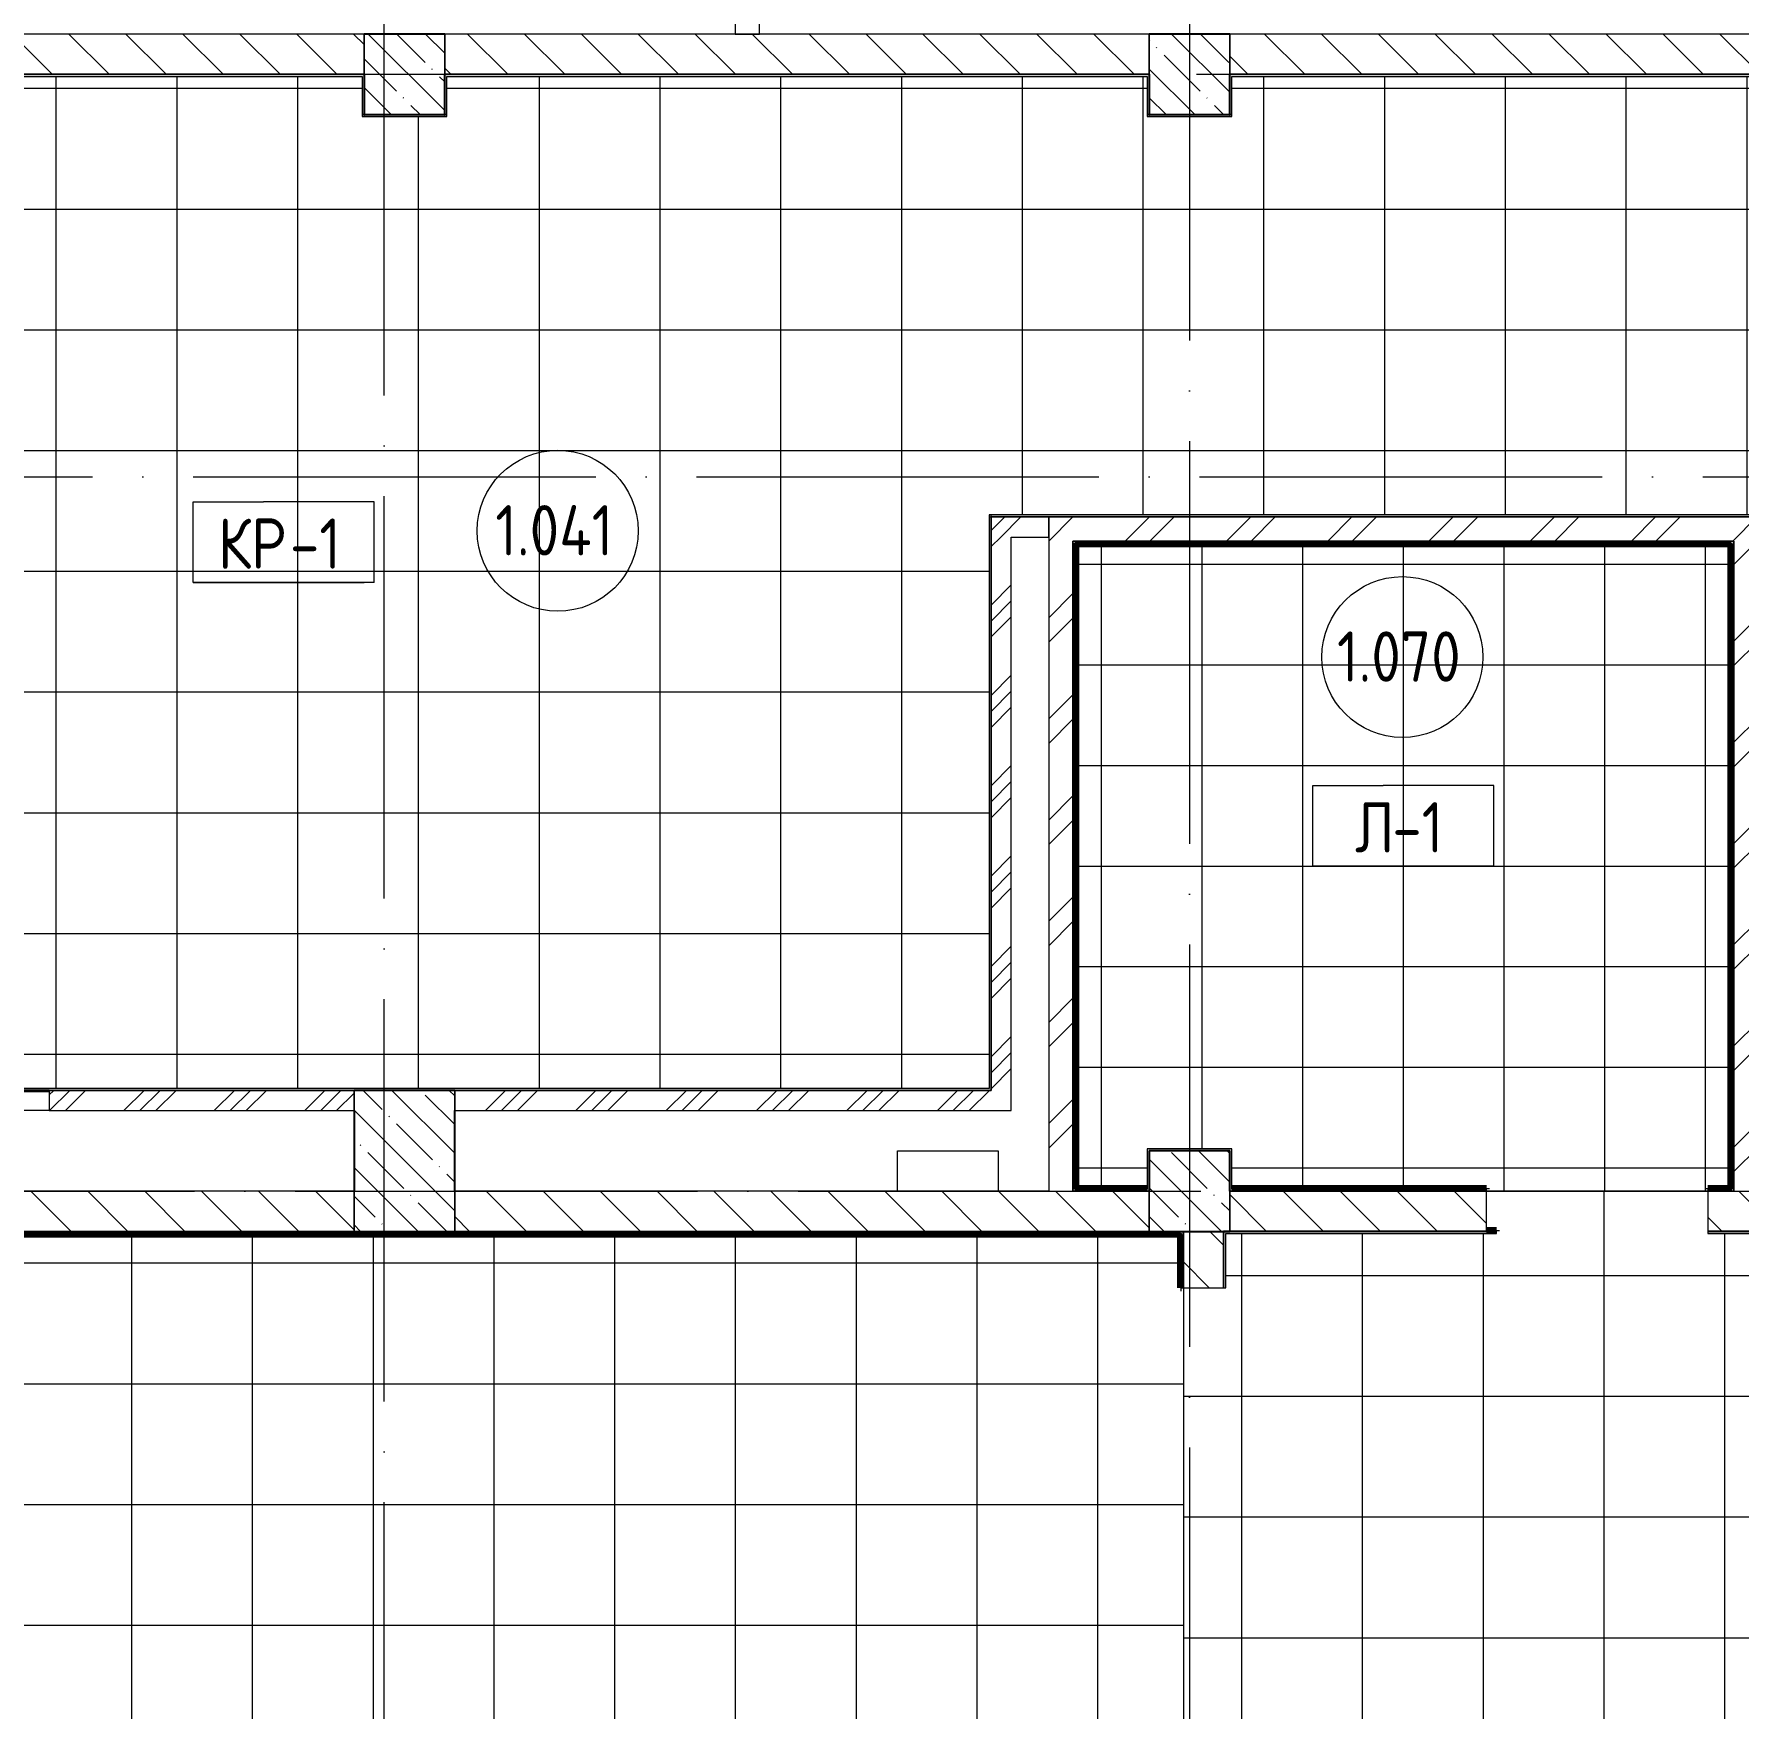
# Model space of a CAD drawing. Header units: millimetres. Extents: x -4370 to 196781, y -4577 to 61202.
# Drawn here: x 103160 to 111630, y 37402 to 45725 of the extents above; entities that cross this region are included whole.
import ezdxf

# ---------------------------------------------------------------- set-up
doc = ezdxf.new("R2010")
doc.units = ezdxf.units.MM
doc.linetypes.add('ADSK_Линия сетки', pattern=[2500, 2000, -250, 0, -250])
for name, color, linetype, lineweight in [('A-AREA-____-IDEN', 2, 'Continuous', 20), ('A-FLOR-____-IDEN', 11, 'Continuous', 20), ('A-FLOR-____-OTLN', 192, 'Continuous', 9), ('A-FLOR-____-PATT', 8, 'Continuous', 9), ('A-GENM-____-MCUT', 13, 'Continuous', 9), ('A-GENM-____-OTLN', 13, 'Continuous', 9), ('A-WALL-____-MCUT', 113, 'Continuous', 9), ('A-WALL-____-PATT', 111, 'Continuous', 9), ('I-WALL-____-OTLN', 2, 'Continuous', 9), ('S-COLS-____-MCUT', 52, 'Continuous', 9), ('S-COLS-____-OTLN', 52, 'Continuous', 9), ('S-GRID-____-OTLN', 1, 'Continuous', 9)]:
    doc.layers.add(name, color=color, linetype=linetype, lineweight=lineweight)
doc.styles.add('GOST Common_1', font='GOST_Common.ttf', dxfattribs={"width": 0.9, "height": 250})
pattern_1 = [(135, (0, 0), (-141.42136, -141.42136), [])]
pattern_2 = [(45, (0, 0), (-224.5064, 224.5064), []), (45, (79.38, 0), (0, 449.0128), []), (45, (-79.38, 0), (0, 449.0128), [])]
pattern_3 = [(45, (0, 0), (-251.4472, 251.4472), []), (45, (0, 381), (-251.4472, 251.4472), [])]
pattern_4 = [(135, (0, 0), (-142.5612, -142.5612), []), (135, (142.56, 0), (-142.5612, -142.5612), [252.016, -50.403, 3.353, -47.05])]

# ---------------------------------------------------------------- blocks, each defined once
blk = doc.blocks.new('ASML_АР_Отделка Люка - ВО Отделка люков_Грунтовка 0_Шпатлевка 0_Окраска 0_0-42467640-О_АИ_ПП_0_000_Целиком')
at = {"layer": 'A-GENM-____-MCUT', "color": 130, "lineweight": 25}
for p, q in [((150, 3), (-150, 3)), ((-150, 3), (-150, 0)), ((150, 0), (150, 3)), ((-150, 0), (150, 0))]:
    blk.add_line(p, q, dxfattribs=at)
blk = doc.blocks.new('0083_СОШ675_АР_R22_rvt-1-О_АИ_ПП_0_000_Целиком')
at = {"layer": 'A-WALL-____-PATT', "lineweight": 5}
h = blk.add_hatch(dxfattribs=at)
h.set_pattern_fill('FP_4', color=10, style=0, pattern_type=2)
h.set_pattern_definition(pattern_1)
h.paths.add_polyline_path([(115125, 45525), (115125, 45725), (114250, 45725), (114250, 45525), (115008.2, 45525)])
h.paths.add_polyline_path([(113800, 45525), (113850, 45525), (113850, 45725), (113800, 45725), (113800, 45559.5)])
h.paths.add_polyline_path([(111865, 45525), (113400, 45525), (113400, 45725), (109100, 45725), (109100, 45525), (111282.6, 45525)])
h.paths.add_polyline_path([(108700, 45525), (108700, 45725), (105200, 45725), (105200, 45525), (106315, 45525)])
h.paths.add_polyline_path([(104800, 45525), (104800, 45725), (101250, 45725), (101250, 45525), (103831.2, 45525)])
h = blk.add_hatch(dxfattribs=at)
h.set_pattern_fill('FP_8', color=10, style=0, pattern_type=2)
h.set_pattern_definition(pattern_2)
h.paths.add_polyline_path([(108201, 43225.2), (108201, 43325.2), (107915, 43325.2), (107915, 43225.2), (108015, 43225.2)])
h = blk.add_hatch(dxfattribs=at)
h.set_pattern_fill('FP_7', color=10, style=0, pattern_type=2)
h.set_pattern_definition(pattern_3)
h.paths.add_polyline_path([(108201, 39975), (108321, 39975), (108321, 43325.2), (108201, 43325.2), (108201, 40939.3)])
h = blk.add_hatch(dxfattribs=at)
h.set_pattern_fill('FP_7', color=10, style=0, pattern_type=2)
h.set_pattern_definition(pattern_3)
h.paths.add_polyline_path([(115205, 43205.2), (115205, 43325.2), (108321, 43325.2), (108321, 43205.2), (113766.3, 43205.2)])
h = blk.add_hatch(dxfattribs=at)
h.set_pattern_fill('FP_8', color=10, style=0, pattern_type=2)
h.set_pattern_definition(pattern_2)
h.paths.add_polyline_path([(108015, 40475), (108015, 43225.2), (107915, 43225.2), (107915, 40475)])
h = blk.add_hatch(dxfattribs=at)
h.set_pattern_fill('FP_7', color=10, style=0, pattern_type=2)
h.set_pattern_definition(pattern_3)
h.paths.add_polyline_path([(111725, 39975), (111725, 43205.2), (111605, 43205.2), (111605, 39975)])
h = blk.add_hatch(dxfattribs=at)
h.set_pattern_fill('FP_8', color=10, style=0, pattern_type=2)
h.set_pattern_definition(pattern_2)
h.paths.add_polyline_path([(107556.9, 40375), (108015, 40375), (108015, 40475), (105250, 40475), (105250, 40375), (106315, 40375)])
h.paths.add_polyline_path([(104750, 40375), (104750, 40475), (103235, 40475), (103235, 40375), (103831.2, 40375)])
h.paths.add_polyline_path([(102935, 40375), (102935, 40475), (102835, 40475), (102835, 40375)])
h = blk.add_hatch(dxfattribs=at)
h.set_pattern_fill('FP_4', color=10, style=0, pattern_type=2)
h.set_pattern_definition(pattern_1)
h.paths.add_polyline_path([(108321, 39775), (108321, 39975), (105250, 39975), (105250, 39775), (107556.9, 39775)])
h.paths.add_polyline_path([(104750, 39775), (104750, 39975), (102125, 39975), (102125, 39775), (102585, 39775), (102585, 39895), (103085, 39895), (103085, 39775), (103831.2, 39775)])
h.paths.add_polyline_path([(101025, 39775), (101025, 39975), (100510, 39975), (100510, 39973.4), (99450, 39973.4), (99450, 39775), (100105.5, 39775)])
h.paths.add_polyline_path([(98950, 39775), (98950, 39975), (98640, 39975), (98640, 39775), (98863.6, 39775)])
h.paths.add_polyline_path([(97540, 39775), (97540, 39975), (93650, 39975), (93650, 39775), (96379.8, 39775)])
h = blk.add_hatch(dxfattribs=at)
h.set_pattern_fill('FP_4', color=10, style=0, pattern_type=2)
h.set_pattern_definition(pattern_1)
h.paths.add_polyline_path([(114250, 39775), (115325, 39775), (115325, 39975), (114250, 39975), (114250, 39784.3)])
h.paths.add_polyline_path([(112925, 39775), (113400, 39775), (113400, 39975), (112925, 39975)])
h.paths.add_polyline_path([(111825, 39775), (111825, 39975), (111475, 39975), (111475, 39775)])
h.paths.add_polyline_path([(113800, 39775), (113850, 39775), (113850, 39975), (113800, 39975), (113800, 39784.3)])
h.paths.add_polyline_path([(110375, 39775), (110375, 39975), (109100, 39975), (109100, 39775), (110040.7, 39775)])
h.paths.add_polyline_path([(108321, 39775), (108700, 39775), (108700, 39975), (108321, 39975), (108321, 39784.3)])
h = blk.add_hatch(dxfattribs=at)
h.set_pattern_fill('FP_4', color=10, style=0, pattern_type=2)
h.set_pattern_definition(pattern_1)
h.paths.add_polyline_path([(109070, 35974.9), (109070, 36794.9), (108870, 36794.9), (108870, 35974.9)])
h.paths.add_polyline_path([(108870, 39494.9), (109070, 39494.9), (109070, 39775), (108870, 39775)])
at = {"layer": 'S-COLS-____-OTLN', "lineweight": 5}
h = blk.add_hatch(dxfattribs=at)
h.set_pattern_fill('FP_3', color=256, style=0, pattern_type=2)
h.set_pattern_definition(pattern_4)
h.paths.add_polyline_path([(104800, 45325), (105200, 45325), (105200, 45725), (104800, 45725), (104800, 45525)])
h = blk.add_hatch(dxfattribs=at)
h.set_pattern_fill('FP_3', color=256, style=0, pattern_type=2)
h.set_pattern_definition(pattern_4)
h.paths.add_polyline_path([(108700, 45325), (109100, 45325), (109100, 45725), (108700, 45725), (108700, 45525)])
h = blk.add_hatch(dxfattribs=at)
h.set_pattern_fill('FP_3', color=256, style=0, pattern_type=2)
h.set_pattern_definition(pattern_4)
h.paths.add_polyline_path([(104750, 39775), (105250, 39775), (105250, 40475), (104750, 40475), (104750, 39975)])
h = blk.add_hatch(dxfattribs=at)
h.set_pattern_fill('FP_3', color=256, style=0, pattern_type=2)
h.set_pattern_definition(pattern_4)
h.paths.add_polyline_path([(108798.8, 39775), (109100, 39775), (109100, 40175), (108700, 40175), (108700, 39775)])
at = {"layer": 'A-FLOR-____-OTLN', "color": 90}
for p, q in [((107450, 39975), (107450, 40175)), ((107450, 40175), (107950, 40175)), ((107950, 40175), (107950, 39975))]:
    blk.add_line(p, q, dxfattribs=at)
at = {"layer": 'A-WALL-____-MCUT', "color": 50, "lineweight": 13}
for p, q in [((106643.3, 51755), (106643.3, 45725)), ((106763.3, 45725), (106763.3, 51755)), ((104800, 45725), (101250, 45725)), ((108700, 45725), (105200, 45725)), ((106643.3, 45725), (106763.3, 45725)), ((113400, 45725), (109100, 45725)), ((101250, 45525), (104800, 45525)), ((105200, 45525), (108700, 45525)), ((109100, 45525), (111865, 45525)), ((108201, 43325.2), (107915, 43325.2)), ((107915, 43325.2), (107915, 43225.2)), ((108321, 43325.2), (108201, 43325.2)), ((108201, 43325.2), (108201, 39975)), ((108201, 43225.2), (108201, 43325.2)), ((111865, 43325.2), (108321, 43325.2)), ((107915, 43225.2), (107915, 40475)), ((108015, 40475), (108015, 43225.2)), ((108015, 43225.2), (108201, 43225.2)), ((108321, 39975), (108321, 43205.2)), ((108321, 43205.2), (111605, 43205.2)), ((111605, 43205.2), (111605, 39975)), ((104750, 40475), (103235, 40475)), ((103235, 40472), (103235, 40375)), ((107915, 40475), (105250, 40475)), ((108015, 40375), (108015, 40475)), ((103235, 40375), (104750, 40375)), ((105250, 40375), (108015, 40375)), ((104750, 39975), (102585, 39975)), ((108201, 39975), (105250, 39975)), ((108700, 39975), (108321, 39975)), ((110375, 39975), (109100, 39975)), ((110375, 39775), (110375, 39975)), ((111605, 39975), (111475, 39975)), ((111475, 39975), (111475, 39775)), ((103085, 39775), (104750, 39775)), ((105250, 39775), (108321, 39775)), ((108321, 39775), (108700, 39775)), ((109070, 39775), (108870, 39775)), ((108870, 39775), (108870, 39494.9)), ((109070, 39494.9), (109070, 39775)), ((109100, 39775), (110375, 39775)), ((111475, 39775), (111825, 39775)), ((108870, 39494.9), (109070, 39494.9))]:
    blk.add_line(p, q, dxfattribs=at)
at = {"layer": 'A-WALL-____-MCUT', "color": 10, "lineweight": 5}
for p, q in [((104800, 45525), (104800, 45725)), ((105200, 45725), (105200, 45525)), ((108700, 45525), (108700, 45725)), ((109100, 45725), (109100, 45525)), ((104750, 40375), (104750, 40475)), ((105250, 40475), (105250, 40375)), ((104750, 39775), (104750, 39975)), ((105250, 39975), (105250, 39775)), ((108201, 39975), (108321, 39975)), ((108700, 39775), (108700, 39975)), ((109100, 39975), (109100, 39775)), ((111605, 39975), (111725, 39975))]:
    blk.add_line(p, q, dxfattribs=at)
at = {"layer": 'I-WALL-____-OTLN', "color": 90}
blk.add_line((103235, 40375), (102935, 40375), dxfattribs=at)
at = {"layer": 'S-COLS-____-MCUT', "color": 130, "lineweight": 25}
for p, q in [((105200, 45725), (104800, 45725)), ((109100, 45725), (108700, 45725)), ((104800, 45525), (104800, 45325)), ((105200, 45325), (105200, 45525)), ((108700, 45525), (108700, 45325)), ((109100, 45325), (109100, 45525)), ((104800, 45325), (105200, 45325)), ((108700, 45325), (109100, 45325)), ((105250, 40475), (104750, 40475)), ((104750, 40375), (104750, 39975)), ((105250, 39975), (105250, 40375)), ((109100, 40175), (108700, 40175)), ((108700, 40175), (108700, 39975)), ((109100, 39975), (109100, 40175)), ((104750, 39775), (105250, 39775)), ((108700, 39775), (109100, 39775))]:
    blk.add_line(p, q, dxfattribs=at)
at = {"layer": 'S-COLS-____-OTLN', "color": 90}
for p, q in [((104800, 45725), (104800, 45525)), ((105200, 45525), (105200, 45725)), ((108700, 45725), (108700, 45525)), ((109100, 45525), (109100, 45725)), ((104750, 40475), (104750, 40375)), ((105250, 40375), (105250, 40475)), ((104750, 39975), (104750, 39775)), ((105250, 39775), (105250, 39975)), ((108700, 39975), (108700, 39775)), ((109100, 39775), (109100, 39975))]:
    blk.add_line(p, q, dxfattribs=at)
at = {"layer": 'A-GENM-____-OTLN', "color": 90, "lineweight": 9}
blk.add_blockref('ASML_АР_Отделка Люка - ВО Отделка люков_Грунтовка 0_Шпатлевка 0_Окраска 0_0-42467640-О_АИ_ПП_0_000_Целиком', (103085, 40472), dxfattribs=at)
blk = doc.blocks.new('BSC_Колонна _Прямоугольная - ПР-1_Профиль торцевой для плитки-3453447-О_АИ_ПП_0_000_Целиком')
at = {"layer": 'S-COLS-____-MCUT'}
for p, q in [((5, 5), (-5, 5)), ((-5, 5), (-5, -5)), ((5, -5), (5, 5)), ((-5, -5), (5, -5))]:
    blk.add_line(p, q, dxfattribs=at)
blk = doc.blocks.new('ADSK_Марка_Перекрытие - Типоразмер_ADSK_Марка-158127-О_АИ_ПП_0_000_Целиком')
at = {"layer": 'A-FLOR-____-IDEN'}
for p, q in [((-4.5, 4), (-1, 4)), ((-4.5, 0), (-4.5, 4)), ((4.5, 4), (-1, 4)), ((4.5, 0), (4.5, 4)), ((4.5, 0), (-4.5, 0)), ((-4.5, 0), (4, 0))]:
    blk.add_line(p, q, dxfattribs=at)
blk = doc.blocks.new('ADSK_Марка_Помещение_ОдноЗначение - Номер-159740-О_АИ_ПП_0_000_Целиком')
at = {"layer": 'A-AREA-____-IDEN'}
blk.add_circle((0, 0), 4, dxfattribs=at)

msp = doc.modelspace()

# ---------------------------------------------------------------- hatches: boundary and pattern name
at = {"layer": 'A-FLOR-____-PATT'}
h = msp.add_hatch(dxfattribs=at)
h.set_pattern_fill('FP_139', color=256, style=0, pattern_type=2)
h.set_pattern_definition([(90, (122360, 37155), (-600, 4e-14), []), (180, (122360, 37155), (-7e-14, -600), [])])
h.paths.add_polyline_path([(123701.532826, 24349.999414), (136485, 24350.000586), (136485, 24850.000586), (136500, 24850.000586), (136500, 24859.999414), (136700, 24859.999414), (136700, 27059.999414), (136500, 27059.999414), (136500, 27050.000586), (136485, 27050.99042), (136485, 28110.000586), (136299.978078, 28110.000586), (136299.978078, 28125), (135049.978078, 28125), (135049.978078, 28110.000586), (132950, 28110.000586), (132950, 28125), (130960, 28125), (130960, 28110.000586), (125085, 28110.000586), (125085, 27805.000984), (125080, 27804.349189), (125080, 27795.00157), (125070, 27795.00157), (125070, 27790.00157), (124330, 27790.00157), (124330, 27795.00157), (124320, 27795.000984), (124320, 27805.000984), (124315, 27805.85356), (124315, 28110.00157), (124049.978078, 28110.00157), (124049.978078, 28115.00157), (124039.978078, 28115.00157), (124039.978078, 28125.000984), (120145.5, 28125.000984), (120145.5, 28115.00157), (118690, 28115.00157), (118690, 34860.000586), (118320, 34860.000586), (118320, 34865.000586), (118310, 34865.000586), (118310, 34875), (118300, 34875), (118300, 36475), (118310, 36475.000586), (118310, 36485.000586), (118320, 36485.000586), (118320, 36490.000586), (118690, 36490.000586), (118690, 43524.999414), (118700, 43524.999414), (118699.978078, 44624.999414), (118690, 44624.999414), (118690.939069, 45335), (120047.499009, 45335), (120047.499009, 45325), (124030, 45324.999414), (124030, 45334.968424), (124045, 45334.96901), (124045, 45339.96901), (130949.978078, 45339.96901), (130949.978078, 45324.999414), (132949.978078, 45324.999414), (132949.978078, 45339.96901), (136485, 45340.004013), (136485, 45809.999414), (136699.978078, 45809.999414), (136699.978078, 48009.999414), (136485, 48009.999414), (136485, 48583.136009), (136480, 48583.136009), (136480, 49030.001172), (136059.997172, 49030.001172), (136059.997172, 49035.001172), (134324.978078, 49035.001172), (134324.978078, 49050.000586), (133224.978078, 49050.000586), (133224.978078, 49035.001172), (131950, 49035.001172), (131950, 49050.000586), (130850, 49050.000586), (130850, 49035.001172), (129820, 49035.001172), (129819.973332, 49250.000586), (128720, 49250.000586), (128720, 49035.001172), (115339.978078, 49035.001172), (115339.978078, 47039.5), (115125, 47039.5), (115125, 45939.5), (115339.978078, 45939.5), (115339.978078, 45525), (115334.978078, 45524.408705), (115334.978078, 45515), (115324.978078, 45515), (115324.978078, 45510), (114265.000586, 45510), (114265.000586, 45324.999414), (114260.000586, 45324.999414), (114260.000586, 45315.000586), (114250.000586, 45315.000586), (114249.978078, 45310.000586), (113849.978078, 45310.000586), (113849.978078, 43335.193215), (115335, 43335.193215), (115334.01456, 39765.02363), (113849.978078, 39765.02363), (113850.899223, 35984.940919), (114259.978078, 35984.940919), (114259.978078, 35565), (114060.000586, 35565), (114060.000586, 32734.968424), (114259.978078, 32734.968424), (114259.978078, 32315), (114060.000586, 32315), (114060.000586, 28535), (114259.978664, 28534.382301), (114259.978664, 28115), (114060.000586, 28115), (114060.000586, 24375), (114585, 24375), (114585, 24350), (116575, 24349.999414), (116575, 24375), (118699.978078, 24375), (118699.978078, 24435.000398), (118799.978078, 24435.000398), (118799.978078, 24375), (121200, 24375), (121200, 24360), (121215, 24360), (121215, 24350), (121217.736766, 24349.999414)])
h.paths.add_polyline_path([(118700, 28035.000398), (118699.978078, 28035.000398), (118700, 28105.000984), (118799.978078, 28105.000984), (118799.978078, 28035.000398), (118705, 28035.000398)])
h.paths.add_polyline_path([(113373.815688, 35984.940919), (113799.978078, 35984.940919), (113798.859805, 39765.02363), (112925.000848, 39765.02363), (112924.950825, 39975.023044), (111824.978078, 39975.023044), (111824.978078, 39765.02363), (111475, 39765.02363), (111474.992967, 39975.023044), (110375, 39975.023044), (110375, 39780.02363), (110425, 39780.02363), (110425, 39765.02363), (109080.000848, 39765.02363), (109080.000848, 39494.940333), (108870.000848, 39494.940333), (108870.000848, 36794.940333), (109130.000848, 36794.940333), (109130.000848, 36804.940919), (110600.000586, 36804.940919), (110600.000586, 35984.940919), (113341.034602, 35984.940919)])
h.paths.add_polyline_path([(113766.348585, 43335.193215), (113799.978078, 43335.193215), (113799.978078, 45310.000586), (113400.000586, 45310.000586), (113399.978078, 45315.000586), (113390.000586, 45315.000586), (113390.000586, 45325.000586), (113385.000586, 45324.999414), (113385.000586, 45510.000586), (112075, 45509.810247), (112075, 45245.037726), (112065, 45245.037726), (112065, 43545.037726), (112075, 43545.037726), (112075, 43335.193215), (112524.450555, 43335.193215)])
h = msp.add_hatch(dxfattribs=at)
h.set_pattern_fill('FP_186', color=256, style=0, pattern_type=2)
h.set_pattern_definition([(90, (102670, 43055.06), (-600, 4e-14), []), (180, (102670, 43055.06), (-7e-14, -600), [])])
h.paths.add_polyline_path([(107556.858434, 40485.02363), (107905, 40485.02363), (107905, 43335.193215), (111855, 43335.193215), (111855, 43545.037726), (112065, 43545.098565), (112065, 45245.037726), (111855, 45245.387755), (111855, 45515.000586), (109109.978078, 45515.000586), (109109.978078, 45315), (108689.978078, 45315), (108689.978078, 45515.000586), (105209.978078, 45515.000586), (105209.978078, 45315), (104789.978078, 45315.0334), (104789.043063, 45515.000586), (99409.978078, 45515.000586), (99409.978078, 45315), (98989.978078, 45315), (98989.978078, 45515.000586), (96735.000334, 45515.000586), (96735.000334, 43465.000586), (102944.986674, 43465.000586), (102944.986674, 40485.02363), (106314.960404, 40485.02363)])
h = msp.add_hatch(dxfattribs=at)
h.set_pattern_fill('FP_235', color=256, style=0, pattern_type=2)
h.set_pattern_definition([(0, (109963, 41590.1), (0, 500), []), (90, (109963, 41590.1), (-500, 3e-14), [])])
h.paths.add_polyline_path([(110375.074143, 39975.023044), (111475, 39975.023044), (111475, 39990.02363), (111590, 39990.02363), (111590, 43190.193215), (108336, 43190.193215), (108336, 39990.02363), (108689.978078, 39990.02363), (108689.978078, 40185), (109109.978078, 40185), (109109.978078, 39990.02363), (110375, 39990.02363), (110375, 39975.02363)])
h = msp.add_hatch(dxfattribs=at)
h.set_pattern_fill('FP_152', color=256, style=0, pattern_type=2)
h.set_pattern_definition([(90, (103045, 40817.5), (-600, 4e-14), []), (180, (103045, 40817.5), (-7e-14, -600), [])])
h.paths.add_polyline_path([(96899.978078, 35775), (96900.119334, 35775.035722), (96899.978078, 35784.940919)])
h.paths.add_polyline_path([(98863.572223, 35775), (99170.119334, 35775), (99170.119334, 35789.940919), (99455, 35789.940919), (99455, 36424.940333), (99460, 36424.940919), (99460, 36434.940919), (99470, 36434.940919), (99470, 36439.940919), (101280, 36439.940919), (101280, 36434.940919), (101290, 36434.940919), (101290, 36424.940919), (101295, 36424.940333), (101295, 36115), (102660.000586, 36115), (102660.000586, 35899.999414), (104300.000586, 35900), (104300.000586, 36115), (104900.000586, 36115), (104900.000586, 36110), (104910.000586, 36109.256256), (104910.000586, 36100), (104915.000586, 36099.481744), (104915.000586, 35989.940919), (105300, 35989.940919), (105300, 35974.999414), (106400, 35974.999414), (106400, 35989.940919), (107280.045848, 35989.940919), (107280.045848, 35974.999414), (108380.045848, 35974.999414), (108380.045848, 35989.940919), (108510.000848, 35989.940919), (108510.000848, 36159.94092), (108515.000848, 36159.94092), (108515.000848, 36169.94092), (108525.000848, 36169.94092), (108525.000848, 36174.94092), (108855.000848, 36174.94092), (108855.000848, 36794.940333), (108870.000848, 36794.940333), (108870.000848, 39494.940333), (108855.000848, 39494.940333), (108855.000848, 39759.966736), (102124.986674, 39759.966736), (102124.967332, 39975.023044), (101024.986674, 39975.023044), (101025.047205, 39774.966736), (101074.986674, 39774.966736), (101074.986674, 39759.966736), (98640, 39759.966736), (98640, 39774.96615), (97590, 39774.96615), (97590, 39759.966736), (93150, 39759.966736), (93149.893462, 39774.96615), (87860, 39774.96615), (87860, 39759.966736), (87720, 39759.966736), (87720, 39474.96615), (87500, 39474.96615), (87500, 36774.96615), (87720, 36774.205351), (87720, 36444.999414), (87715, 36444.999414), (87715, 36440), (96900.119334, 36440), (96900.119334, 36435), (96910.119334, 36435), (96910.119334, 36425), (96915.119334, 36424.983669), (96915.119334, 35789.940919), (97170.119334, 35789.940919), (97170.119334, 35775)])
h.paths.add_polyline_path([(102660.000586, 36099.999414), (102659.998097, 36100), (102589.266314, 36100)])
h.paths.add_polyline_path([(101029.985347, 36424.940333), (101030, 36424.940919), (100360, 36424.940919)])
h.paths.add_polyline_path([(96899.978078, 36424.999414), (96899.962671, 36425), (96780.119334, 36424.999414)])
h.paths.add_polyline_path([(91045, 38769.423044), (91005, 38769.423044), (91005, 39749.423044), (91045, 39749.423044)])
h.paths.add_polyline_path([(93005, 38769.423044), (93005, 39749.423044), (93045, 39749.423044), (93045, 38769.423044)])
at = {"layer": 'A-WALL-____-PATT'}
for points in [[(104789.978078, 45515.000586), (104799.978078, 45525.000586), (99399.978078, 45525.000586), (99409.978078, 45515.000586), (103831.164344, 45515.000586)], [(104799.978078, 45325), (104799.978078, 45525.000586), (104789.978078, 45515.000586), (104789.978078, 45325)], [(105199.978078, 45325), (105209.978078, 45325), (105209.978078, 45515.000586), (105199.978078, 45525.000586)], [(108689.978078, 45515.000586), (108699.978078, 45525.000586), (105199.978078, 45525.000586), (105209.978078, 45515.000586), (106314.960404, 45515.000586)], [(108699.978078, 45325), (108699.978078, 45525.000586), (108689.978078, 45515.000586), (108689.978078, 45325)], [(111855, 45515.000586), (111865, 45525.000586), (109099.978078, 45525.000586), (109109.978078, 45515.000586), (111282.552525, 45515.000586)], [(109099.978078, 45325), (109109.978078, 45325), (109109.978078, 45515.000586), (109099.978078, 45525.000586)], [(104799.978078, 45315), (105199.978078, 45315), (105199.978078, 45325), (104799.978078, 45325)], [(108798.756464, 45315), (109099.978078, 45315), (109099.978078, 45325), (108699.978078, 45325), (108699.978078, 45315)], [(107915, 40475.02363), (107915, 43325.193215), (107905, 43325.193215), (107905, 40485.02363)], [(111865, 43325.193215), (111855, 43335.193215), (107915, 43335.193215), (107915, 43325.193215), (111282.552525, 43325.193215)], [(108798.756464, 43195.193215), (111595, 43195.193215), (111595, 43205.193215), (108321, 43205.193215), (108321, 43195.193215), (108331, 43195.193215)], [(111595, 39985.02363), (111605, 39985.02363), (111605, 43205.193215), (111595, 43205.193215), (111595, 40939.341913)], [(108331, 39975.02363), (108331, 43195.193215), (108321, 43195.193215), (108321, 39975.02363)], [(107915, 40475.02363), (107905, 40485.02363), (102944.986674, 40485.02363), (102934.986674, 40475.02363), (107556.858434, 40475.02363)], [(108699.978078, 39975.02363), (108699.978078, 40185), (108689.978078, 40185), (108689.978078, 39975.02363)], [(109099.978078, 40175), (109109.978078, 40175), (109109.978078, 40185), (108699.978078, 40185), (108699.978078, 40175), (108798.756464, 40175)], [(109109.978078, 39985.02363), (109109.978078, 40175), (109099.978078, 40175), (109099.978078, 39985.02363)], [(108689.978078, 39975.02363), (108689.978078, 39985.02363), (108331, 39985.02363), (108331, 39975.02363)], [(109080.000848, 39494.940333), (109080.000848, 39765.02363), (109070.000848, 39765.02363), (109070.000848, 39494.940333)]]:
    msp.add_hatch(color=7, dxfattribs=at).paths.add_polyline_path(points)
h = msp.add_hatch(color=7, dxfattribs=at)
h.paths.add_polyline_path([(111605, 39975.02363), (111605, 39985.02363), (111475, 39985.02363), (111475, 39975.02363)])
h.paths.add_polyline_path([(110375, 39975.02363), (110375, 39985.02363), (109099.978078, 39985.02363), (109099.978078, 39975.02363), (110040.654494, 39975.02363)])
h = msp.add_hatch(color=7, dxfattribs=at)
h.paths.add_polyline_path([(108860.000848, 39764.966736), (108870.000848, 39764.966736), (108870.000848, 39774.966736), (102124.986674, 39774.966736), (102124.986674, 39764.966736), (108798.756464, 39764.966736)])
h.paths.add_polyline_path([(101074.986674, 39764.966736), (101074.986674, 39774.966736), (98640, 39774.966736), (98640, 39764.966736), (100105.470253, 39764.966736)])
h.paths.add_polyline_path([(97590, 39764.966736), (97590, 39774.966736), (93150, 39774.966736), (93150, 39764.966736), (96379.776163, 39764.966736)])
h.paths.add_polyline_path([(87710, 39764.966736), (87860, 39764.966736), (87859.991208, 39774.96615), (87710, 39774.966736)])
h = msp.add_hatch(color=7, dxfattribs=at)
h.paths.add_polyline_path([(108860.000848, 36159.94092), (108870.000848, 36159.94092), (108870.000848, 36794.940333), (108860.000848, 36794.940333), (108860.000848, 36169.94092)])
h.paths.add_polyline_path([(108870.000848, 39494.940333), (108870.000848, 39764.966736), (108860.000848, 39764.966736), (108860.000848, 39494.940333)])
h = msp.add_hatch(color=7, dxfattribs=at)
h.paths.add_polyline_path([(115008.246615, 39765.02363), (115335, 39765.02363), (115335, 39775.02363), (112925.000848, 39775.02363), (112925.000848, 39765.02363), (113766.348585, 39765.02363)])
h.paths.add_polyline_path([(111825.000848, 39765.02363), (111825.000848, 39775.02363), (111475, 39775.02363), (111475, 39765.02363)])
h.paths.add_polyline_path([(110425, 39765.02363), (110425, 39775.02363), (109070.000848, 39775.02363), (109070.000848, 39765.02363), (110040.654494, 39765.02363)])

# ---------------------------------------------------------------- linework, layer by layer
at = {"layer": 'A-FLOR-____-OTLN'}
for p, q in [((111475, 39975.023044), (110375, 39975.023044)), ((110375, 39975.023044), (111475, 39975.023044)), ((108870.000848, 39494.940333), (108870.000848, 36794.940333))]:
    msp.add_line(p, q, dxfattribs=at)
at = {"layer": 'A-WALL-____-MCUT', "color": 7}
for p, q in [((104799.978078, 45525.000586), (99399.978078, 45525.000586)), ((99409.978078, 45515.000586), (104789.978078, 45515.000586)), ((104789.978078, 45515.000586), (104789.978078, 45325)), ((104799.978078, 45325), (104799.978078, 45525.000586)), ((105199.978078, 45525.000586), (105199.978078, 45325)), ((108699.978078, 45525.000586), (105199.978078, 45525.000586)), ((105209.978078, 45325), (105209.978078, 45515.000586)), ((105209.978078, 45515.000586), (108689.978078, 45515.000586)), ((108689.978078, 45515.000586), (108689.978078, 45325)), ((108699.978078, 45325), (108699.978078, 45525.000586)), ((111865, 45525.000586), (109099.978078, 45525.000586)), ((109099.978078, 45525.000586), (109099.978078, 45325)), ((109109.978078, 45515.000586), (111855, 45515.000586)), ((109109.978078, 45325), (109109.978078, 45515.000586)), ((105199.978078, 45325), (104799.978078, 45325)), ((104799.978078, 45315), (105199.978078, 45315)), ((109099.978078, 45325), (108699.978078, 45325)), ((108699.978078, 45315), (109099.978078, 45315)), ((107905, 43325.193215), (107905, 40485.02363)), ((111855, 43335.193215), (107915, 43335.193215)), ((107915, 40475.02363), (107915, 43325.193215)), ((107915, 43325.193215), (111865, 43325.193215)), ((111605, 43205.193215), (108321, 43205.193215)), ((108321, 43205.193215), (108321, 39975.02363)), ((111605, 39975.02363), (111605, 43205.193215)), ((108331, 43195.193215), (111595, 43195.193215)), ((108331, 39985.02363), (108331, 43195.193215)), ((111595, 43195.193215), (111595, 39985.02363)), ((107905, 40485.02363), (102944.986674, 40485.02363)), ((103234.986674, 40475.02363), (107915, 40475.02363)), ((108689.978078, 40185), (108689.978078, 39985.02363)), ((109109.978078, 40185), (108689.978078, 40185)), ((108699.978078, 39975.02363), (108699.978078, 40175)), ((108699.978078, 40175), (109099.978078, 40175)), ((109099.978078, 40175), (109099.978078, 39975.02363)), ((109109.978078, 39985.02363), (109109.978078, 40185)), ((108689.978078, 39985.02363), (108331, 39985.02363)), ((110375, 39985.02363), (109109.978078, 39985.02363)), ((110375, 39975.02363), (110375, 39985.02363)), ((111595, 39985.02363), (111475, 39985.02363)), ((111475, 39985.02363), (111475, 39975.02363)), ((108321, 39975.02363), (108699.978078, 39975.02363)), ((109099.978078, 39975.02363), (110375, 39975.02363)), ((111475, 39975.02363), (111605, 39975.02363)), ((108870.000848, 39774.966736), (102124.986674, 39774.966736)), ((102124.986674, 39764.966736), (108860.000848, 39764.966736)), ((108860.000848, 39764.966736), (108860.000848, 39494.940333)), ((108870.000848, 39494.940333), (108870.000848, 39774.966736)), ((110425, 39775.02363), (109070.000848, 39775.02363)), ((109070.000848, 39775.02363), (109070.000848, 39494.940333)), ((109080.000848, 39765.02363), (110425, 39765.02363)), ((109080.000848, 39494.940333), (109080.000848, 39765.02363)), ((110425, 39765.02363), (110425, 39775.02363)), ((111825.000848, 39775.02363), (111475, 39775.02363)), ((111475, 39775.02363), (111475, 39765.02363)), ((111475, 39765.02363), (111825.000848, 39765.02363)), ((108860.000848, 39494.940333), (108870.000848, 39494.940333)), ((109070.000848, 39494.940333), (109080.000848, 39494.940333))]:
    msp.add_line(p, q, dxfattribs=at)
at = {"layer": 'I-WALL-____-OTLN', "color": 5, "lineweight": 90}
for p, q in [((111590, 43190.193215), (108331, 43190.193215)), ((108336, 43195.208533), (108336, 39985.02363)), ((111590, 39985.02363), (111590, 43190.193215)), ((108330.984425, 39990.02363), (108689.978078, 39990.02363)), ((109109.978078, 39990.02363), (110375, 39990.02363)), ((110375, 39985.02363), (110375, 39990.02363)), ((111475, 39990.02363), (111595, 39990.02363)), ((111475, 39990.02363), (111475, 39985.02363)), ((108855.000848, 39759.966736), (102124.986674, 39759.966736)), ((108855.000848, 39494.940333), (108855.000848, 39759.966736)), ((108855.000848, 39494.940333), (108860.000848, 39494.940333))]:
    msp.add_line(p, q, dxfattribs=at)
at = {"layer": 'I-WALL-____-OTLN', "color": 20, "lineweight": 90}
for p in [(110375, 39780.02363), (110425, 39775.02363)]:
    msp.add_line(p, (110425, 39780.02363), dxfattribs=at)
at = {"layer": 'S-GRID-____-OTLN', "linetype": 'ADSK_Линия сетки'}
for p, q in [((104900.000586, -3572.657751), (104900.000586, 61202.00513)), ((108900.000848, 61202.00513), (108900.000848, -3572.657751)), ((-3569.551216, 45525.000586), (156348.554077, 45525.000586)), ((-3553.763124, 43525.000586), (156348.554077, 43525.000586)), ((-3047.723308, 39975.000586), (156348.554077, 39975.000586))]:
    msp.add_line(p, q, dxfattribs=at)

# ---------------------------------------------------------------- block references
at = {"lineweight": 5}
msp.add_blockref('0083_СОШ675_АР_R22_rvt-1-О_АИ_ПП_0_000_Целиком', (0, 0), dxfattribs=at)
at = {"layer": 'A-AREA-____-IDEN', "xscale": 99.99999999999993, "yscale": 99.99999999999993, "zscale": 99.99999999999993}
for p in [(105761.668423, 43256.421873), (109958.095248, 42628.868456)]:
    msp.add_blockref('ADSK_Марка_Помещение_ОдноЗначение - Номер-159740-О_АИ_ПП_0_000_Целиком', p, dxfattribs=at)
at = {"layer": 'A-FLOR-____-IDEN', "xscale": 99.99999999999993, "yscale": 99.99999999999993, "zscale": 99.99999999999993}
for p in [(104400.000167, 43000.072361), (109963, 41590.107836)]:
    msp.add_blockref('ADSK_Марка_Перекрытие - Типоразмер_ADSK_Марка-158127-О_АИ_ПП_0_000_Целиком', p, dxfattribs=at)
at = {"layer": 'S-COLS-____-OTLN'}
for p in [(104794.978078, 45320), (105204.978078, 45320), (108694.978078, 45320), (109104.978078, 45320), (107910, 43330.193215)]:
    msp.add_blockref('BSC_Колонна _Прямоугольная - ПР-1_Профиль торцевой для плитки-3453447-О_АИ_ПП_0_000_Целиком', p, dxfattribs=at)

# ---------------------------------------------------------------- texts
at = {"layer": 'A-AREA-____-IDEN', "lineweight": 9, "char_height": 250, "attachment_point": 1, "style": 'GOST Common_1'}
for s, insert, width in [('1.041', (105451.161166, 43384.146944), 764.809875), ('1.070', (109632.737991, 42756.593528), 800.8858125)]:
    msp.add_mtext(s, dxfattribs=dict(at, insert=insert, width=width))
at = {"layer": 'A-FLOR-____-IDEN', "lineweight": 9, "char_height": 250, "attachment_point": 1, "style": 'GOST Common_1'}
for s, insert, width in [('КР', (104073.919321, 43317.909935), 432.91125), ('-1', (104431.106821, 43317.909935), 331.898625), ('\\fGOST Common|b0|i0|c204|p34|;\\W.9;Л', (109723.319154, 41907.94541), 223.6708125), ('-1', (109907.866029, 41907.94541), 331.898625)]:
    msp.add_mtext(s, dxfattribs=dict(at, insert=insert, width=width))

doc.saveas('drawing.dxf')
